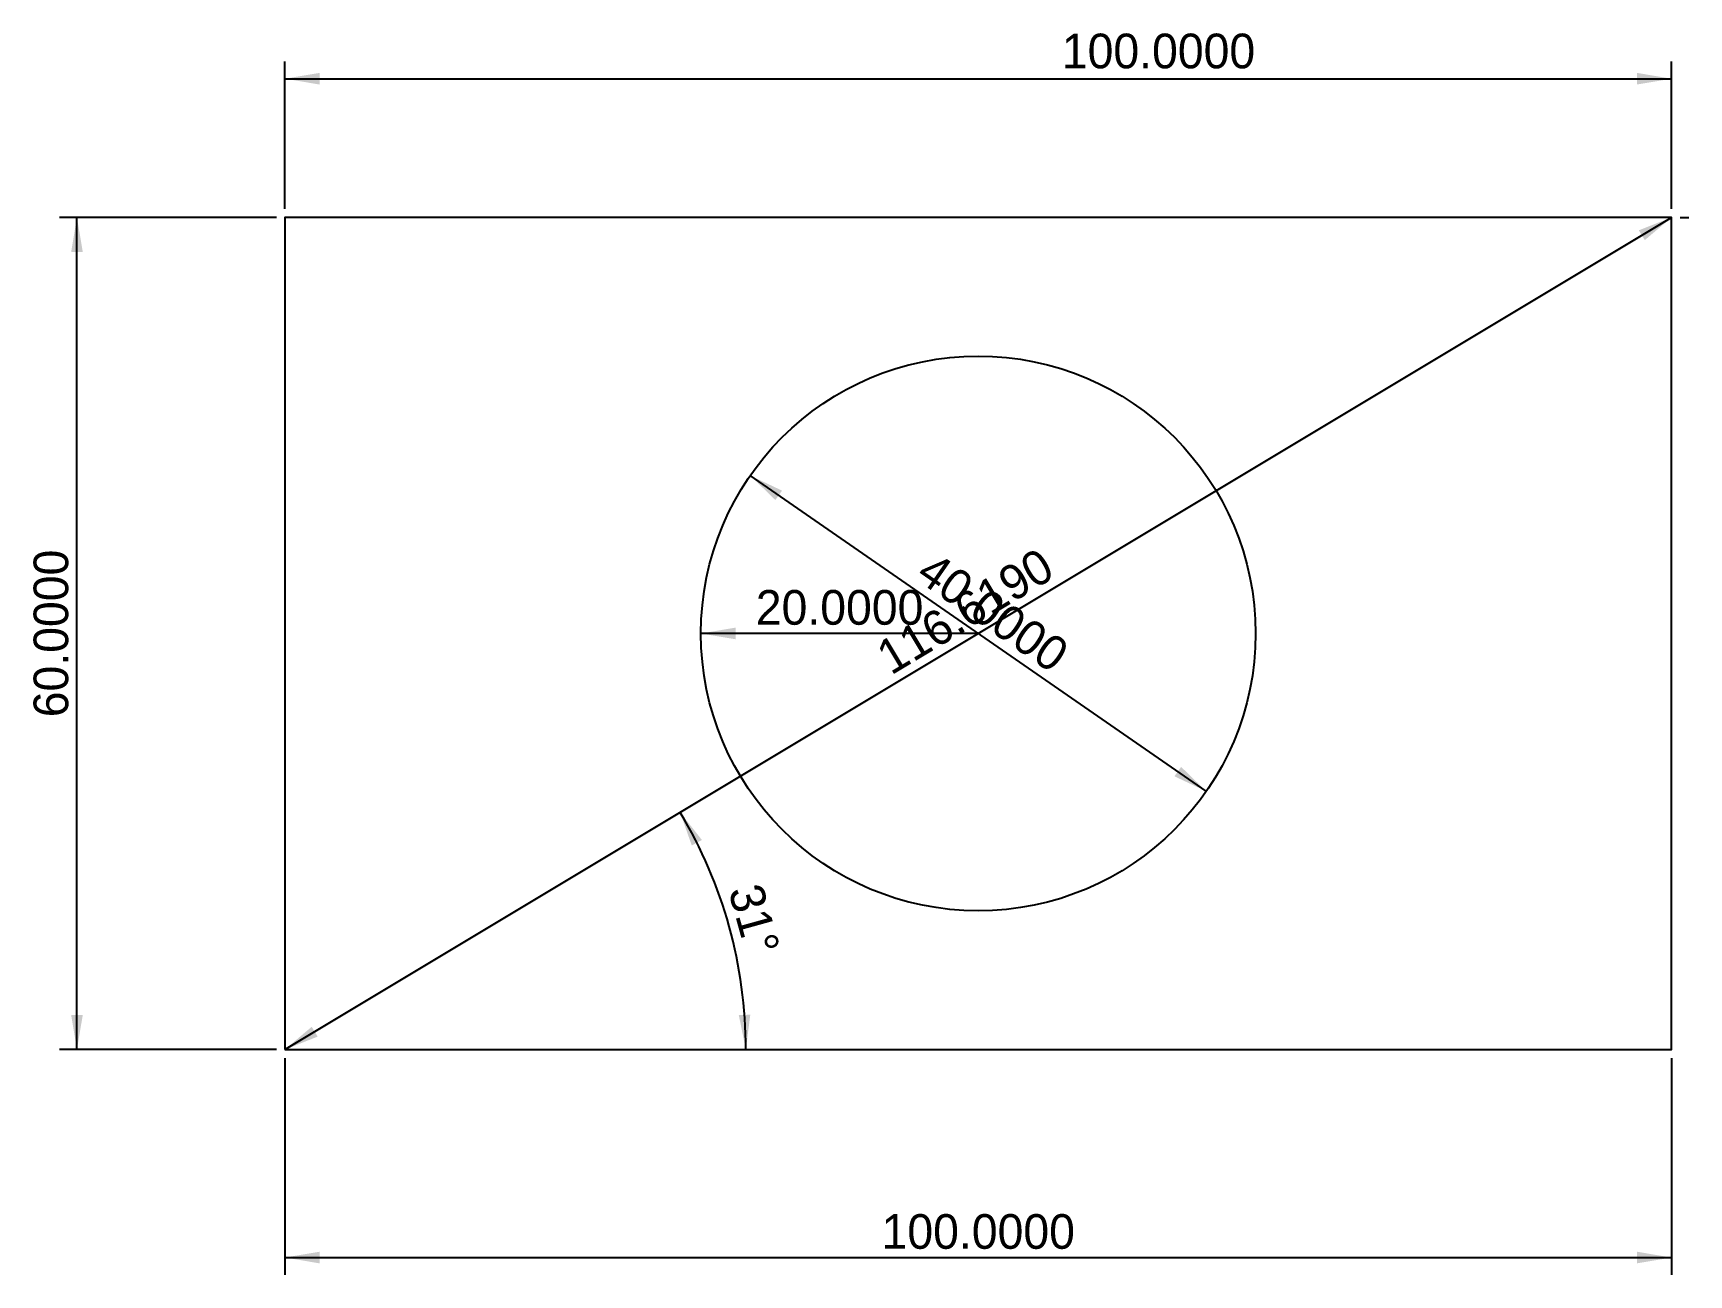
# Model space of a CAD drawing. Extents: x -18 to 101, y -16 to 73.
import ezdxf
from ezdxf.enums import TextEntityAlignment as Align

# ---------------------------------------------------------------- set-up
doc = ezdxf.new("R2010")
doc.units = 0
doc.layers.get('0').update_dxf_attribs({"linetype": 'CONTINUOUS'})

# ---------------------------------------------------------------- blocks, each defined once
blk = doc.blocks.new('*D1')
at = {"color": 0, "linetype": 'BYBLOCK'}
for p, q in [((0, -0.62), (0, -16.25)), ((100, -0.62), (100, -16.25)), ((0, -15), (100, -15))]:
    blk.add_line(p, q, dxfattribs=at)
for points in [[(0, -15), (2.5, -14.58), (2.5, -15.42)], [(100, -15), (97.5, -15.42), (97.5, -14.58)]]:
    blk.add_solid(points, dxfattribs=at)
at = {"color": 0, "linetype": 'CONTINUOUS'}
blk.add_text('100.0000', height=2.5, dxfattribs=at).set_placement((50, -13.12), align=Align.MIDDLE_CENTER)
blk = doc.blocks.new('*D2')
at = {"color": 0, "linetype": 'BYBLOCK'}
for p, q in [((-0.62, 60), (-16.25, 60)), ((-15, 0), (-15, 60)), ((-0.62, 0), (-16.25, 0))]:
    blk.add_line(p, q, dxfattribs=at)
for points in [[(-15, 60), (-14.58, 57.5), (-15.42, 57.5)], [(-15, 0), (-15.42, 2.5), (-14.58, 2.5)]]:
    blk.add_solid(points, dxfattribs=at)
at = {"color": 0, "linetype": 'CONTINUOUS'}
blk.add_text('60.0000', height=2.5, rotation=90, dxfattribs=at).set_placement((-16.88, 30), align=Align.MIDDLE_CENTER)
blk = doc.blocks.new('*D3')
at = {"color": 0, "linetype": 'BYBLOCK'}
for p, q in [((0, 0), (100, 60)), ((100.62, 60), (101.25, 60)), ((0.62, 0), (1.25, 0))]:
    blk.add_line(p, q, dxfattribs=at)
for points in [[(100, 60), (98.07, 58.36), (97.64, 59.07)], [(0, 0), (1.93, 1.64), (2.36, 0.93)]]:
    blk.add_solid(points, dxfattribs=at)
at = {"color": 0, "linetype": 'CONTINUOUS'}
blk.add_text('116.6190', height=2.5, rotation=30.9638, dxfattribs=at).set_placement((49.04, 31.61), align=Align.MIDDLE_CENTER)
blk = doc.blocks.new('*D4')
at = {"color": 0, "linetype": 'BYBLOCK'}
blk.add_arc((0, 0), 33.24, 0, 30.9638, dxfattribs=at)
for points in [[(28.5, 17.1), (30.07, 15.11), (29.34, 14.71)], [(33.24, 0), (32.73, 2.48), (33.56, 2.51)]]:
    blk.add_solid(points, dxfattribs=at)
at = {"color": 0, "linetype": 'CONTINUOUS'}
blk.add_text('31%%D', height=2.5, rotation=285.4819, dxfattribs=at).set_placement((32.64, 9.04), align=Align.CENTER)
blk = doc.blocks.new('*D5')
at = {"color": 0, "linetype": 'BYBLOCK'}
blk.add_line((66.44, 18.62), (33.56, 41.38), dxfattribs=at)
for points in [[(33.56, 41.38), (35.85, 40.3), (35.37, 39.62)], [(66.44, 18.62), (64.15, 19.7), (64.63, 20.38)]]:
    blk.add_solid(points, dxfattribs=at)
at = {"color": 0, "linetype": 'CONTINUOUS'}
blk.add_text('40.0000', height=2.5, rotation=325.3048, dxfattribs=at).set_placement((51.07, 31.54), align=Align.MIDDLE_CENTER)
blk = doc.blocks.new('*D6')
at = {"color": 0, "linetype": 'BYBLOCK'}
blk.add_line((50, 30), (30, 30), dxfattribs=at)
blk.add_solid([(30, 30), (32.5, 30.42), (32.5, 29.58)], dxfattribs=at)
at = {"color": 0, "linetype": 'CONTINUOUS'}
blk.add_text('20.0000', height=2.5, dxfattribs=at).set_placement((40, 31.88), align=Align.MIDDLE_CENTER)
blk = doc.blocks.new('*D7')
at = {"color": 0, "linetype": 'BYBLOCK'}
for p, q in [((0, 60.62), (0, 71.25)), ((100, 60.62), (100, 71.25)), ((0, 70), (100, 70))]:
    blk.add_line(p, q, dxfattribs=at)
for points in [[(0, 70), (2.5, 70.42), (2.5, 69.58)], [(100, 70), (97.5, 69.58), (97.5, 70.42)]]:
    blk.add_solid(points, dxfattribs=at)
at = {"color": 0, "linetype": 'CONTINUOUS'}
blk.add_text('100.0000', height=2.5, dxfattribs=at).set_placement((63, 72), align=Align.MIDDLE_CENTER)

msp = doc.modelspace()

# ---------------------------------------------------------------- linework, layer by layer
msp.add_lwpolyline([(0, 0), (100, 0), (100, 60), (0, 60)], close=True)
msp.add_circle((50, 30), 20)

# ---------------------------------------------------------------- block references
for name in ['*D7', '*D2', '*D3', '*D5', '*D6', '*D4', '*D1']:
    msp.add_blockref(name, (0, 0))

doc.saveas('drawing.dxf')
